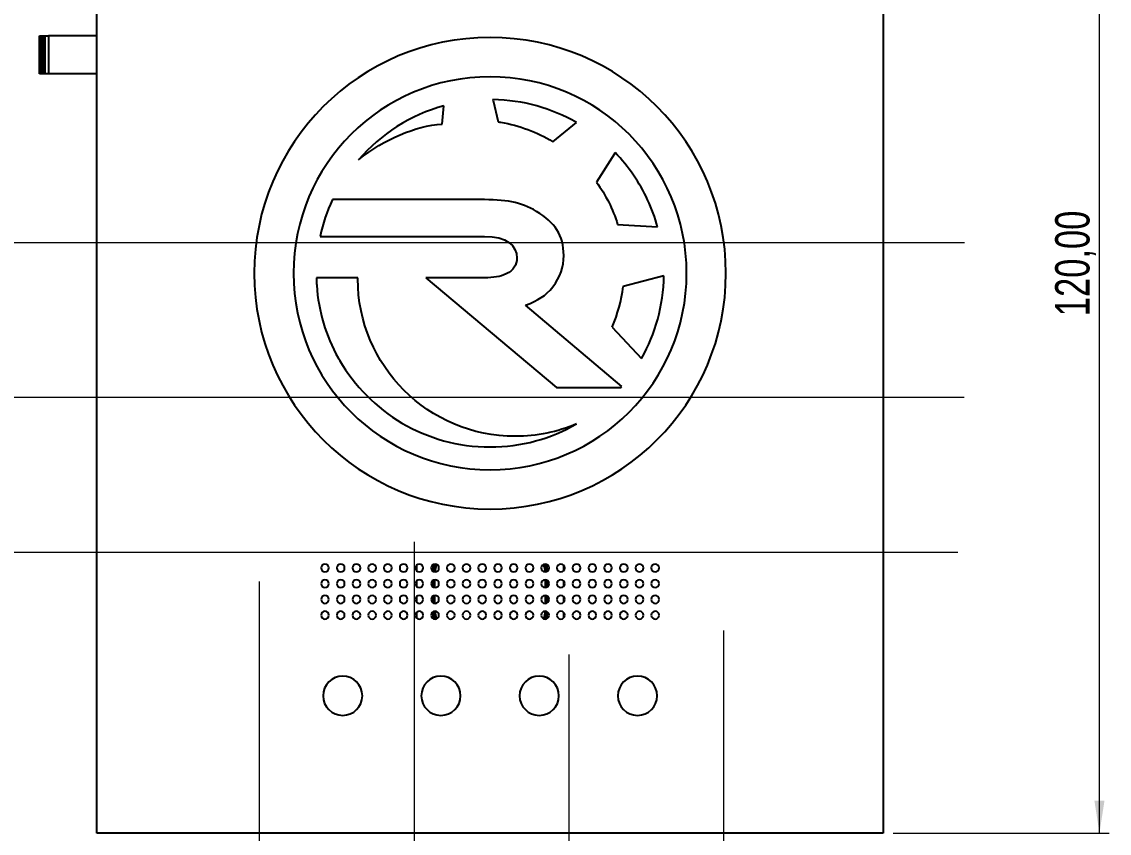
# Model space of a CAD drawing. Header units: millimetres. Extents: x 16 to 196, y 45 to 267.
# Drawn here: x 85.8 to 196.5, y 121.8 to 204.4 of the extents above; entities that cross this region are included whole.
import ezdxf

# ---------------------------------------------------------------- set-up
doc = ezdxf.new("R2010")
doc.units = ezdxf.units.MM
doc.styles.add('SLDTEXTSTYLE0', font='TXT', dxfattribs={"width": 0.75})
doc.dimstyles.new('SLDDIMSTYLE0', dxfattribs={"dimtxt": 3.5, "dimasz": 3.302, "dimexe": 0, "dimexo": 0.0625, "dimgap": 0.875, "dimtad": 1, "dimrnd": 1e-09, "dimzin": 12, "dimdsep": 46, "dimtxsty": 'SLDTEXTSTYLE0', "dimsah": 1, "dimcen": 0.09, "dimadec": 0, "dimazin": 3, "dimtfac": 1, "dimtofl": 0, "dimtmove": 0, "dimatfit": 3, "dimfxl": 1, "dimfrac": 2, "dimtolj": 1, "dimtzin": 12, "dimarcsym": 0})

# ---------------------------------------------------------------- blocks, each defined once
blk = doc.blocks.new('_D_2')
at = {"color": 7, "linetype": 'Continuous', "lineweight": 0}
for p, q in [((174.47, 241.79), (196.47, 241.79)), ((195.47, 121.79), (195.47, 241.79)), ((174.47, 121.79), (196.47, 121.79))]:
    blk.add_line(p, q, dxfattribs=at)
at = {"color": 7, "linetype": 'Continuous', "lineweight": 18}
for points in [[(195.47, 241.79), (194.96, 238.49), (195.98, 238.49)], [(195.47, 121.79), (195.98, 125.09), (194.96, 125.09)]]:
    blk.add_solid(points, dxfattribs=at)
at = {"color": 7, "linetype": 'Continuous', "lineweight": 18, "insert": (190.96, 174.42), "char_height": 3.5, "attachment_point": 1, "rotation": 90, "style": 'SLDTEXTSTYLE0'}
blk.add_mtext('120,00', dxfattribs=at)

msp = doc.modelspace()

# ---------------------------------------------------------------- linework, layer by layer
at = {"color": 7, "linetype": 'Continuous', "lineweight": 25}
for p, q in [((93.467, 121.788), (93.467, 241.788)), ((173.467, 241.788), (173.467, 121.788)), ((87.617, 199.079), (87.617, 202.939)), ((87.617, 202.939), (87.647, 202.939)), ((87.647, 199.079), (87.647, 202.939)), ((87.647, 202.939), (87.688, 202.939)), ((87.688, 199.079), (87.688, 202.939)), ((87.688, 202.939), (87.75, 202.939)), ((87.75, 199.079), (87.75, 202.939)), ((87.75, 202.939), (87.834, 202.939)), ((87.834, 199.079), (87.834, 202.939)), ((87.834, 202.939), (87.938, 202.939)), ((87.938, 199.079), (87.938, 202.939)), ((87.938, 202.939), (88.063, 202.939)), ((88.063, 199.079), (88.063, 202.939)), ((88.063, 202.939), (88.206, 202.939)), ((88.206, 199.079), (88.206, 202.939)), ((88.206, 202.939), (88.517, 202.939)), ((88.517, 202.939), (88.517, 199.079)), ((93.467, 202.939), (88.517, 202.939)), ((87.647, 199.079), (87.617, 199.079)), ((87.688, 199.079), (87.647, 199.079)), ((87.75, 199.079), (87.688, 199.079)), ((87.834, 199.079), (87.75, 199.079)), ((87.938, 199.079), (87.834, 199.079)), ((88.063, 199.079), (87.938, 199.079)), ((88.206, 199.079), (88.063, 199.079)), ((88.517, 199.079), (88.206, 199.079)), ((93.467, 199.079), (88.517, 199.079)), ((133.767, 196.387), (134.282, 194.193)), ((128.599, 193.972), (128.771, 195.834)), ((139.852, 192.18), (142.254, 194.131)), ((146.136, 190.939), (144.303, 188.057)), ((132.415, 186.282), (117.427, 186.282)), ((146.441, 183.762), (150.511, 183.509)), ((116.169, 182.54), (132.906, 182.54)), ((120.012, 178.32), (115.79, 178.32)), ((132.906, 178.32), (126.918, 178.32)), ((126.918, 178.32), (140.23, 167.168)), ((151.141, 178.536), (147.007, 177.436)), ((146.871, 167.261), (137.082, 175.537)), ((145.887, 173.303), (148.886, 170.127)), ((140.23, 167.168), (146.79, 167.168)), ((125.964, 149.049), (125.964, 148.527)), ((127.697, 149.003), (127.602, 148.494)), ((127.789, 149.174), (127.697, 149.003)), ((127.837, 148.951), (127.738, 148.414)), ((127.836, 148.952), (127.96, 149.169)), ((128.055, 149.135), (127.93, 148.916)), ((139.094, 148.942), (138.966, 149.171)), ((139.192, 148.409), (139.094, 148.942)), ((139.232, 149.003), (139.14, 149.173)), ((139.327, 148.487), (139.232, 149.003)), ((140.964, 148.52), (140.964, 149.056)), ((125.964, 147.449), (125.964, 146.927)), ((127.564, 147.445), (127.564, 146.937)), ((127.714, 147.554), (127.714, 146.82)), ((127.714, 147.554), (127.714, 146.82)), ((139.214, 146.82), (139.214, 147.559)), ((139.364, 146.92), (139.364, 147.448)), ((140.964, 146.92), (140.964, 147.456)), ((125.964, 145.849), (125.964, 145.327)), ((127.564, 145.845), (127.564, 145.337)), ((127.714, 145.954), (127.714, 145.22)), ((127.714, 145.954), (127.714, 145.22)), ((139.214, 145.22), (139.214, 145.959)), ((139.364, 145.32), (139.364, 145.848)), ((140.964, 145.32), (140.964, 145.856)), ((125.964, 144.249), (125.964, 143.727)), ((127.603, 144.28), (127.697, 143.772)), ((127.738, 144.36), (127.834, 143.833)), ((139.092, 143.826), (139.191, 144.364)), ((139.232, 143.772), (139.327, 144.287)), ((140.964, 143.72), (140.964, 144.256)), ((127.697, 143.772), (127.787, 143.604)), ((127.834, 143.833), (127.961, 143.607)), ((138.968, 143.607), (139.093, 143.826)), ((139.14, 143.602), (139.232, 143.772)), ((173.467, 121.788), (93.467, 121.788))]:
    msp.add_line(p, q, dxfattribs=at)
at = {"color": 7, "linetype": 'Continuous', "lineweight": 18}
for p, q in [((42.919, 181.909), (181.748, 181.909)), ((42.919, 166.161), (181.713, 166.161)), ((125.764, 71.764), (125.764, 151.466)), ((42.919, 150.413), (181.072, 150.413)), ((110.016, 71.764), (110.016, 147.416)), ((157.26, 71.764), (157.26, 142.424)), ((141.512, 71.764), (141.512, 139.983))]:
    msp.add_line(p, q, dxfattribs=at)
at = {"color": 8, "linetype": 'Continuous', "lineweight": 25}
for p, q in [((127.93, 148.916), (127.834, 148.395)), ((138.998, 148.914), (138.876, 149.13)), ((139.095, 148.392), (138.998, 148.914)), ((127.814, 147.578), (127.814, 146.799)), ((139.114, 146.796), (139.114, 147.577)), ((127.814, 145.978), (127.814, 145.199)), ((139.114, 145.196), (139.114, 145.977)), ((127.834, 144.383), (127.93, 143.862)), ((127.93, 143.862), (128.056, 143.64)), ((138.876, 143.645), (138.999, 143.861)), ((138.999, 143.861), (139.094, 144.381))]:
    msp.add_line(p, q, dxfattribs=at)
at = {"color": 7, "linetype": 'Continuous', "lineweight": 25}
for centre, radius, start, end in [((133.467, 178.788), 24, 0, 180), ((133.467, 178.788), 20, 0, 180), ((145.82, 191.141), 0.375, 327.52061, 348.31108), ((133.467, 178.788), 24, 180, 0), ((133.467, 178.788), 20, 180, 0), ((116.667, 148.788), 0.4, 90, 270), ((116.667, 148.788), 0.4, 270, 90), ((118.267, 148.788), 0.4, 90, 270), ((118.267, 148.788), 0.4, 270, 90), ((119.867, 148.788), 0.4, 90, 270), ((119.867, 148.788), 0.4, 270, 90), ((121.467, 148.788), 0.4, 90, 270), ((121.467, 148.788), 0.4, 270, 90), ((123.067, 148.788), 0.4, 90, 270), ((123.067, 148.788), 0.4, 270, 90), ((124.667, 148.788), 0.4, 90, 270), ((124.667, 148.788), 0.4, 270, 90), ((126.267, 148.788), 0.4, 90, 270), ((126.267, 148.788), 0.4, 270, 90), ((127.867, 148.788), 0.4, 90, 270), ((127.867, 148.788), 0.4, 270, 90), ((129.467, 148.788), 0.4, 90, 270), ((129.467, 148.788), 0.4, 270, 90), ((131.067, 148.788), 0.4, 90, 270), ((131.067, 148.788), 0.4, 270, 90), ((132.667, 148.788), 0.4, 90, 270), ((132.667, 148.788), 0.4, 270, 90), ((134.267, 148.788), 0.4, 90, 270), ((134.267, 148.788), 0.4, 270, 90), ((135.867, 148.788), 0.4, 90, 270), ((135.867, 148.788), 0.4, 270, 90), ((137.467, 148.788), 0.4, 90, 270), ((137.467, 148.788), 0.4, 270, 90), ((139.067, 148.788), 0.4, 90, 270), ((139.067, 148.788), 0.4, 270, 90), ((140.667, 148.788), 0.4, 90, 270), ((140.667, 148.788), 0.4, 270, 90), ((142.267, 148.788), 0.4, 90, 270), ((142.267, 148.788), 0.4, 270, 90), ((143.867, 148.788), 0.4, 90, 270), ((143.867, 148.788), 0.4, 270, 90), ((145.467, 148.788), 0.4, 90, 270), ((145.467, 148.788), 0.4, 270, 90), ((147.067, 148.788), 0.4, 90, 270), ((147.067, 148.788), 0.4, 270, 90), ((148.667, 148.788), 0.4, 90, 270), ((148.667, 148.788), 0.4, 270, 90), ((150.267, 148.788), 0.4, 90, 270), ((150.267, 148.788), 0.4, 270, 90), ((116.667, 147.188), 0.4, 0, 180), ((116.667, 147.188), 0.4, 180, 0), ((118.267, 147.188), 0.4, 0, 180), ((118.267, 147.188), 0.4, 180, 0), ((119.867, 147.188), 0.4, 0, 180), ((119.867, 147.188), 0.4, 180, 0), ((121.467, 147.188), 0.4, 0, 180), ((121.467, 147.188), 0.4, 180, 0), ((123.067, 147.188), 0.4, 0, 180), ((123.067, 147.188), 0.4, 180, 0), ((124.667, 147.188), 0.4, 0, 180), ((124.667, 147.188), 0.4, 180, 0), ((126.267, 147.188), 0.4, 0, 180), ((126.267, 147.188), 0.4, 180, 0), ((127.867, 147.188), 0.4, 0, 180), ((127.867, 147.188), 0.4, 180, 0), ((129.467, 147.188), 0.4, 0, 180), ((129.467, 147.188), 0.4, 180, 0), ((131.067, 147.188), 0.4, 0, 180), ((131.067, 147.188), 0.4, 180, 0), ((132.667, 147.188), 0.4, 0, 180), ((132.667, 147.188), 0.4, 180, 0), ((134.267, 147.188), 0.4, 0, 180), ((134.267, 147.188), 0.4, 180, 0), ((135.867, 147.188), 0.4, 0, 180), ((135.867, 147.188), 0.4, 180, 0), ((137.467, 147.188), 0.4, 0, 180), ((137.467, 147.188), 0.4, 180, 0), ((139.067, 147.188), 0.4, 0, 180), ((139.067, 147.188), 0.4, 180, 0), ((140.667, 147.188), 0.4, 0, 180), ((140.667, 147.188), 0.4, 180, 0), ((142.267, 147.188), 0.4, 0, 180), ((142.267, 147.188), 0.4, 180, 0), ((143.867, 147.188), 0.4, 0, 180), ((143.867, 147.188), 0.4, 180, 0), ((145.467, 147.188), 0.4, 0, 180), ((145.467, 147.188), 0.4, 180, 0), ((147.067, 147.188), 0.4, 0, 180), ((147.067, 147.188), 0.4, 180, 0), ((148.667, 147.188), 0.4, 0, 180), ((148.667, 147.188), 0.4, 180, 0), ((150.267, 147.188), 0.4, 0, 180), ((150.267, 147.188), 0.4, 180, 0), ((116.667, 145.588), 0.4, 0, 180), ((116.667, 145.588), 0.4, 180, 0), ((118.267, 145.588), 0.4, 0, 180), ((118.267, 145.588), 0.4, 180, 0), ((119.867, 145.588), 0.4, 0, 180), ((119.867, 145.588), 0.4, 180, 0), ((121.467, 145.588), 0.4, 0, 180), ((121.467, 145.588), 0.4, 180, 0), ((123.067, 145.588), 0.4, 0, 180), ((123.067, 145.588), 0.4, 180, 0), ((124.667, 145.588), 0.4, 0, 180), ((124.667, 145.588), 0.4, 180, 0), ((126.267, 145.588), 0.4, 0, 180), ((126.267, 145.588), 0.4, 180, 0), ((127.867, 145.588), 0.4, 0, 180), ((127.867, 145.588), 0.4, 180, 0), ((129.467, 145.588), 0.4, 0, 180), ((129.467, 145.588), 0.4, 180, 0), ((131.067, 145.588), 0.4, 0, 180), ((131.067, 145.588), 0.4, 180, 0), ((132.667, 145.588), 0.4, 0, 180), ((132.667, 145.588), 0.4, 180, 0), ((134.267, 145.588), 0.4, 0, 180), ((134.267, 145.588), 0.4, 180, 0), ((135.867, 145.588), 0.4, 0, 180), ((135.867, 145.588), 0.4, 180, 0), ((137.467, 145.588), 0.4, 0, 180), ((137.467, 145.588), 0.4, 180, 0), ((139.067, 145.588), 0.4, 0, 180), ((139.067, 145.588), 0.4, 180, 0), ((140.667, 145.588), 0.4, 0, 180), ((140.667, 145.588), 0.4, 180, 0), ((142.267, 145.588), 0.4, 0, 180), ((142.267, 145.588), 0.4, 180, 0), ((143.867, 145.588), 0.4, 0, 180), ((143.867, 145.588), 0.4, 180, 0), ((145.467, 145.588), 0.4, 0, 180), ((145.467, 145.588), 0.4, 180, 0), ((147.067, 145.588), 0.4, 0, 180), ((147.067, 145.588), 0.4, 180, 0), ((148.667, 145.588), 0.4, 0, 180), ((148.667, 145.588), 0.4, 180, 0), ((150.267, 145.588), 0.4, 0, 180), ((150.267, 145.588), 0.4, 180, 0), ((116.667, 143.988), 0.4, 0, 180), ((116.667, 143.988), 0.4, 180, 0), ((118.267, 143.988), 0.4, 0, 180), ((118.267, 143.988), 0.4, 180, 0), ((119.867, 143.988), 0.4, 0, 180), ((119.867, 143.988), 0.4, 180, 0), ((121.467, 143.988), 0.4, 0, 180), ((121.467, 143.988), 0.4, 180, 0), ((123.067, 143.988), 0.4, 0, 180), ((123.067, 143.988), 0.4, 180, 0), ((124.667, 143.988), 0.4, 0, 180), ((124.667, 143.988), 0.4, 180, 0), ((126.267, 143.988), 0.4, 0, 180), ((126.267, 143.988), 0.4, 180, 0), ((127.867, 143.988), 0.4, 0, 180), ((127.867, 143.988), 0.4, 180, 0), ((129.467, 143.988), 0.4, 0, 180), ((129.467, 143.988), 0.4, 180, 0), ((131.067, 143.988), 0.4, 0, 180), ((131.067, 143.988), 0.4, 180, 0), ((132.667, 143.988), 0.4, 0, 180), ((132.667, 143.988), 0.4, 180, 0), ((134.267, 143.988), 0.4, 0, 180), ((134.267, 143.988), 0.4, 180, 0), ((135.867, 143.988), 0.4, 0, 180), ((135.867, 143.988), 0.4, 180, 0), ((137.467, 143.988), 0.4, 0, 180), ((137.467, 143.988), 0.4, 180, 0), ((139.067, 143.988), 0.4, 0, 180), ((139.067, 143.988), 0.4, 180, 0), ((140.667, 143.988), 0.4, 0, 180), ((140.667, 143.988), 0.4, 180, 0), ((142.267, 143.988), 0.4, 0, 180), ((142.267, 143.988), 0.4, 180, 0), ((143.867, 143.988), 0.4, 0, 180), ((143.867, 143.988), 0.4, 180, 0), ((145.467, 143.988), 0.4, 0, 180), ((145.467, 143.988), 0.4, 180, 0), ((147.067, 143.988), 0.4, 0, 180), ((147.067, 143.988), 0.4, 180, 0), ((148.667, 143.988), 0.4, 0, 180), ((148.667, 143.988), 0.4, 180, 0), ((150.267, 143.988), 0.4, 0, 180), ((150.267, 143.988), 0.4, 180, 0), ((118.467, 135.788), 2, 0, 180), ((118.467, 135.788), 2, 90, 270), ((118.467, 135.788), 2, 270, 90), ((128.467, 135.788), 2, 0, 180), ((128.467, 135.788), 2, 90, 270), ((128.467, 135.788), 2, 270, 90), ((138.467, 135.788), 2, 0, 180), ((138.467, 135.788), 2, 90, 270), ((138.467, 135.788), 2, 270, 90), ((148.467, 135.788), 2, 0, 180), ((148.467, 135.788), 2, 90, 270), ((148.467, 135.788), 2, 270, 90), ((118.467, 135.788), 2, 180, 0), ((128.467, 135.788), 2, 180, 0), ((138.467, 135.788), 2, 180, 0), ((148.467, 135.788), 2, 180, 0)]:
    msp.add_arc(centre, radius, start, end, dxfattribs=at)
for centre, major_axis, ratio, start_param, end_param in [((131.999, 179.94), (-18.895, 1.556), 0.9020005, 3.7751639, 3.9402446), ((136.144, 177.95), (-19.529, 6.261), 0.925245, 6.1659235, 6.3743452), ((129.02, 180.227), (17.409, -5.468), 0.9051752, 6.189165, 6.4491072)]:
    msp.add_ellipse(centre, major_axis=major_axis, ratio=ratio, start_param=start_param, end_param=end_param, dxfattribs=at)
for points in [[(142.254, 194.131), (139.74, 195.574), (136.836, 196.415), (133.74, 196.462)], [(133.74, 196.462), (133.751, 196.438), (133.761, 196.413), (133.767, 196.387)], [(128.771, 195.834), (125.348, 194.893), (122.341, 192.948), (120.086, 190.336)], [(120.086, 190.336), (122.785, 192.498), (125.801, 193.76), (128.599, 193.972)], [(134.282, 194.193), (134.368, 194.18), (134.455, 194.167), (134.542, 194.152)], [(134.542, 194.152), (136.459, 193.832), (138.253, 193.15), (139.852, 192.18)], [(150.511, 183.509), (149.984, 185.413), (149.147, 187.188), (148.057, 188.776)], [(144.303, 188.057), (145.231, 186.764), (145.958, 185.317), (146.441, 183.762)], [(138.2, 185.088), (136.562, 186.073), (135.05, 186.282), (132.415, 186.282)], [(140.96, 180.59), (140.96, 182.668), (140.039, 183.964), (138.2, 185.088)], [(132.906, 182.54), (135.105, 182.54), (136.204, 181.622), (136.204, 180.328)], [(139.849, 177.414), (140.589, 178.361), (140.96, 179.419), (140.96, 180.59)], [(136.204, 180.328), (136.204, 179.666), (135.838, 179.051), (135.105, 178.712)], [(115.79, 178.32), (115.796, 178.065), (115.803, 177.811), (115.823, 177.562)], [(120.011, 178.206), (120.011, 178.244), (120.012, 178.282), (120.012, 178.32)], [(136.027, 162.19), (127.181, 162.19), (120.011, 169.36), (120.011, 178.206)], [(135.105, 178.712), (134.528, 178.45), (133.795, 178.32), (132.906, 178.32)], [(148.886, 170.127), (150.289, 172.619), (151.105, 175.485), (151.147, 178.538)], [(151.147, 178.538), (151.145, 178.538), (151.143, 178.536), (151.141, 178.536)], [(115.823, 177.562), (116.004, 174.896), (116.778, 172.393), (118.011, 170.181)], [(137.082, 175.537), (138.392, 176.045), (139.108, 176.467), (139.849, 177.414)], [(118.011, 170.181), (118.044, 170.121), (118.077, 170.061), (118.111, 170.002)], [(118.111, 170.002), (118.123, 169.98), (118.137, 169.958), (118.149, 169.936)], [(118.149, 169.936), (121.211, 164.657), (126.921, 161.106), (133.461, 161.106)], [(146.79, 167.168), (146.817, 167.199), (146.844, 167.23), (146.871, 167.261)], [(133.461, 161.106), (136.661, 161.106), (139.662, 161.958), (142.252, 163.445)], [(142.252, 163.445), (140.338, 162.637), (138.235, 162.19), (136.027, 162.19)]]:
    msp.add_open_spline(points, degree=3, dxfattribs=at)
at = {"color": 8, "linetype": 'Continuous', "lineweight": 25}
for points, knots in [([(127.697, 149.003), (127.667, 149.022), (127.635, 149.042), (127.591, 149.068), (127.588, 149.07)], [0, 0, 0, 0, 0.928873, 1, 1, 1, 1]), ([(139.232, 149.003), (139.261, 149.022), (139.295, 149.043), (139.341, 149.07), (139.345, 149.072)], [0, 0, 0, 0, 0.8959352, 1, 1, 1, 1]), ([(127.697, 143.772), (127.667, 143.753), (127.635, 143.733), (127.59, 143.707), (127.586, 143.705)], [0, 0, 0, 0, 0.9166677, 1, 1, 1, 1]), ([(139.232, 143.772), (139.261, 143.753), (139.294, 143.733), (139.339, 143.707), (139.343, 143.704)], [0, 0, 0, 0, 0.90957895, 1, 1, 1, 1])]:
    msp.add_open_spline(points, degree=3, knots=knots, dxfattribs=at)
at = {"color": 7, "linetype": 'Continuous', "lineweight": 25}
for points, knots in [([(127.93, 148.916), (127.927, 148.917), (127.919, 148.919), (127.904, 148.925), (127.884, 148.932), (127.863, 148.94), (127.848, 148.946), (127.838, 148.949), (127.837, 148.951), (127.837, 148.951)], [0, 0, 0, 0, 0.0596342, 0.1604324, 0.3023347, 0.485223, 0.6671017, 0.8136416, 1, 1, 1, 1]), ([(138.998, 148.914), (139.006, 148.917), (139.021, 148.923), (139.042, 148.93), (139.059, 148.936), (139.077, 148.942), (139.09, 148.945), (139.093, 148.943), (139.094, 148.942)], [0, 0, 0, 0, 0.1594347, 0.309041, 0.448848, 0.5788328, 0.8085955, 1, 1, 1, 1]), ([(127.834, 143.833), (127.835, 143.832), (127.838, 143.831), (127.852, 143.834), (127.869, 143.839), (127.886, 143.845), (127.907, 143.853), (127.922, 143.859), (127.93, 143.862)], [0, 0, 0, 0, 0.1914925, 0.42129, 0.5512809, 0.6910441, 0.8406222, 1, 1, 1, 1]), ([(138.999, 143.861), (139.011, 143.856), (139.035, 143.847), (139.066, 143.836), (139.088, 143.828), (139.09, 143.827), (139.092, 143.826)], [0, 0, 0, 0, 0.2499984, 0.5000072, 0.7500004, 1, 1, 1, 1])]:
    msp.add_open_spline(points, degree=3, knots=knots, dxfattribs=at)

# ---------------------------------------------------------------- dimensions: what is measured, and where the dimension line sits
at = {"color": 7, "linetype": 'Continuous', "lineweight": 18}
dim = msp.add_linear_dim(base=(195.467, 241.788), p1=(173.467, 121.788), p2=(173.467, 241.788), angle=90, dimstyle='SLDDIMSTYLE0', dxfattribs=at)
dim.commit()
dim.dimension.update_dxf_attribs({"geometry": '_D_2', "text_midpoint": (195.467, 181.535), "dimtype": 160})

doc.saveas('drawing.dxf')
